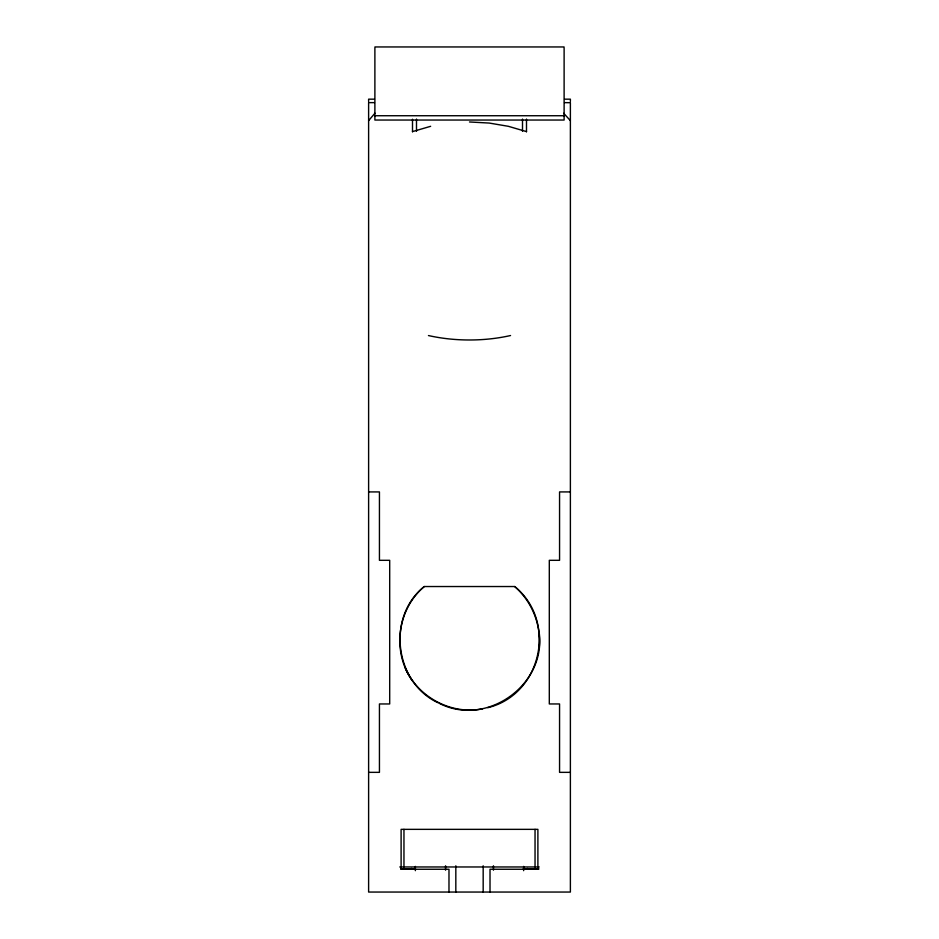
<?xml version="1.0" encoding="UTF-8"?>
<svg xmlns="http://www.w3.org/2000/svg" width="939" height="939" viewBox="0 0 939 939"><rect width="100%" height="100%" fill="white"/><g stroke="black" fill="none" stroke-linecap="round" stroke-linejoin="round"><path stroke-width="1.41" d="M487.787 707.701C541.216 694.637 557.872 621.724 514.701 586.535L424.299 586.535C386.387 616.583 394.439 682.348 437.926 702.701M539.256 633.168C545.899 685.74 485.827 727.349 439.229 703.299M368.616 120.638L374.931 113.22M424.299 586.535C397.103 609.305 391.716 652.194 412.503 680.928M510.546 335.528C484.348 341.479 454.664 341.456 428.454 335.552M412.503 131.613L430.649 126.307M482.458 708.886C451.272 714.978 418.219 697.325 405.343 668.357M400.742 868.927L415.108 868.892M374.884 46.95L564.116 46.95M374.461 99.17L368.616 99.17L368.616 101.459M564.539 99.17L570.384 99.17L570.384 101.459M374.461 102.633L368.616 102.633L368.616 892.05L570.384 892.05L570.384 102.703L564.539 102.633M374.884 115.732L564.116 115.732M368.616 491.919L379.438 491.919L379.438 560.313L389.697 560.313L389.697 703.957L379.438 703.957L379.438 772.351L368.616 772.351M570.384 491.919L559.562 491.919L559.562 560.313L549.303 560.313L549.303 703.957L559.562 703.957L559.562 772.351L570.384 772.351M399.779 866.967L539.221 866.967M523.223 868.892L539.021 868.927M469.5 121.976L489.184 123.056L508.351 126.307L526.497 131.613M514.701 586.535C532.026 601.641 541.275 624.67 539.209 647.558M563.693 113.279L570.384 120.638M564.116 47.983L564.116 120.039L374.884 120.039L374.884 47.983M535.042 829.348L535.042 866.967M527.636 868.434L527.636 869.209M526.497 119.089L526.497 131.8M523.645 866.404L523.645 870.676M522.507 119.077L522.507 131.354M493.445 865.805L493.445 870.183M490.017 892.05L490.017 869.256L537.894 869.256L537.894 829.348L401.106 829.348L401.106 869.256L448.983 869.256L448.983 892.05M483.174 865.805L483.174 892.05M455.826 865.805L455.826 892.05M445.556 865.805L445.556 870.183M416.493 119.077L416.493 131.354M415.355 866.404L415.355 870.676M412.503 119.23L412.503 131.8M411.364 868.434L411.364 869.209M403.958 829.348L403.958 866.967"/></g></svg>
